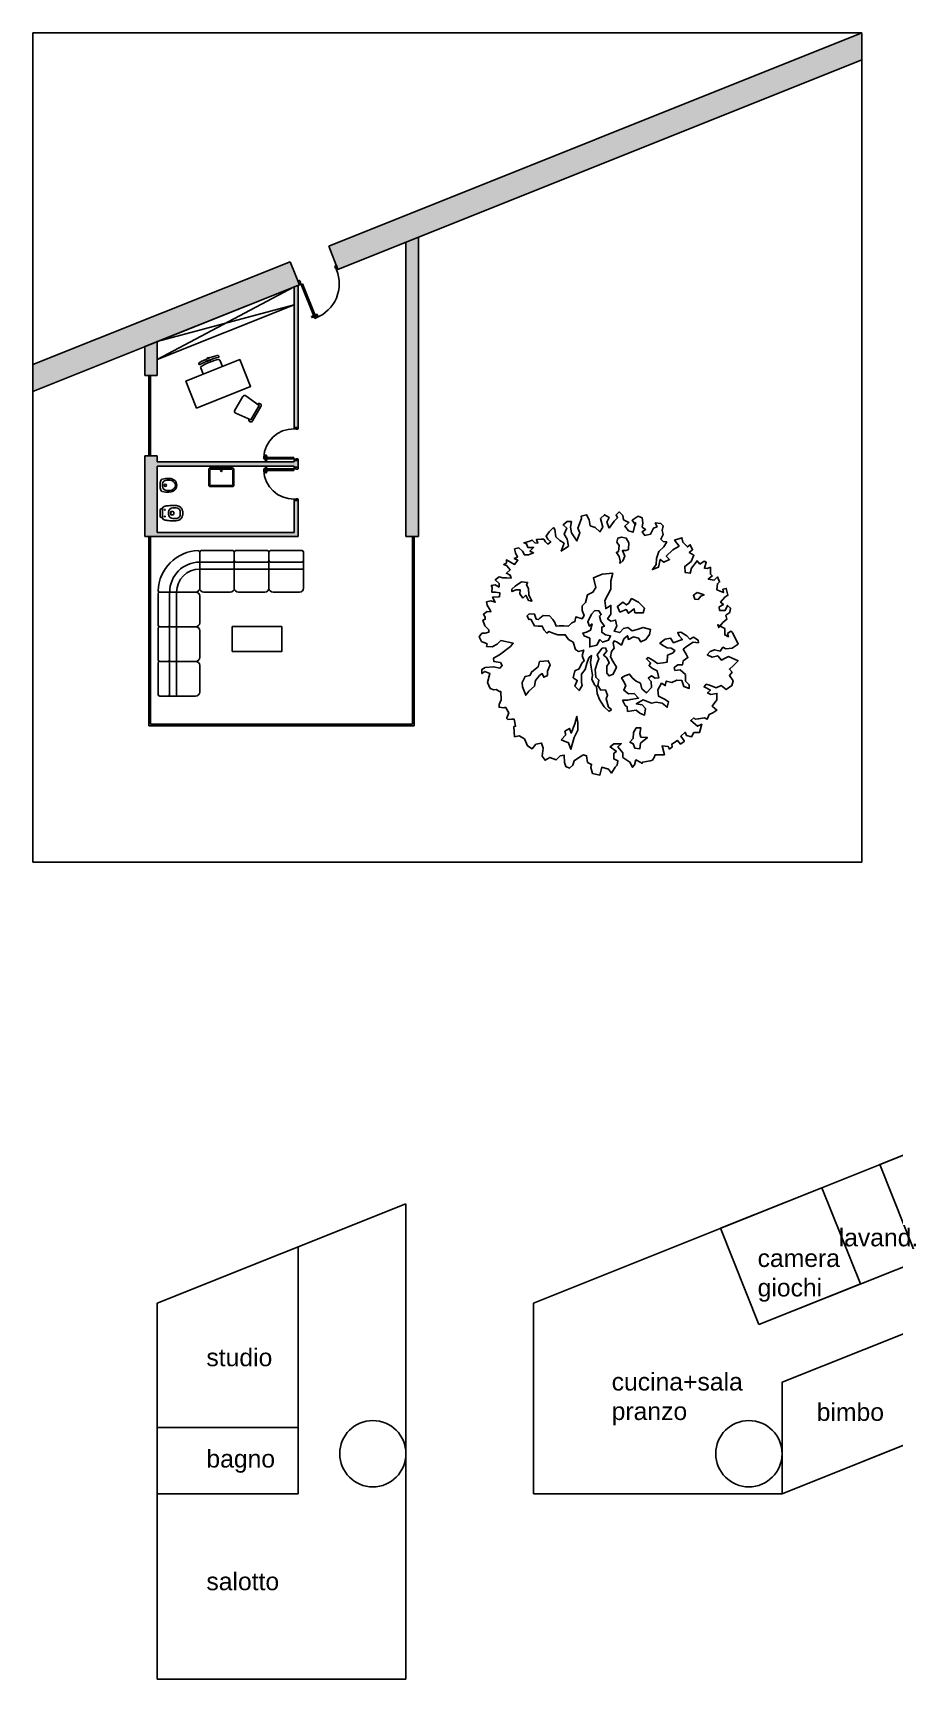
# Model space of a CAD drawing. Header units: millimetres. Extents: x -4534 to 16991, y -2575 to 14176.
# Drawn here: x 6319 to 8397, y 1613 to 5584 of the extents above; entities that cross this region are included whole.
import ezdxf

# ---------------------------------------------------------------- set-up
doc = ezdxf.new("R2010")
doc.units = ezdxf.units.MM
doc.layers.add('campitura', color=254, linetype='Continuous')
doc.layers.add('MURO', color=44, linetype='Continuous')
doc.styles.get("Standard").update_dxf_attribs({"font": 'arial.ttf'})

# ---------------------------------------------------------------- blocks, each defined once
blk = doc.blocks.new('SEDIA3')
blk.add_lwpolyline([(-0.206, 0.15, -0.946147), (-0.2, 0.25), (0.2, 0.25, -0.946147), (0.206, 0.15)], format="xyb")
blk.add_lwpolyline([(0.194, -0.25), (-0.194, -0.25, -0.447008), (-0.244, -0.194), (-0.2, 0.2), (0.2, 0.2), (0.244, -0.194, -0.447008)], format="xyb", close=True)

msp = doc.modelspace()

# ---------------------------------------------------------------- hatches: boundary and pattern name
at = {"layer": 'campitura'}
h = msp.add_hatch(color=256, dxfattribs=at)
h.dxf.hatch_style = 1
h.paths.add_polyline_path([(7249.3, 5091), (7219.3, 5079), (7219.3, 4368.9), (7249.3, 4368.9)])
h.paths.add_polyline_path([(6959.3, 4975), (6949.3, 4971), (6949.3, 4632.3), (6959.3, 4632.3)])
h.paths.add_polyline_path([(6959.3, 4455.7), (6949.3, 4455.7), (6949.3, 4378.9), (6619.3, 4378.9), (6619.3, 4368.9), (6959.3, 4368.9)])
h.paths.add_polyline_path([(6589.3, 4757), (6619.3, 4757), (6619.3, 4839), (6589.3, 4827)])
h.paths.add_polyline_path([(6619.3, 4564), (6589.3, 4564), (6589.3, 4368.9), (6619.3, 4368.9), (6619.3, 4539), (6949.3, 4539), (6949.3, 4536), (6959.3, 4536), (6959.3, 4552), (6949.3, 4552), (6949.3, 4549), (6619.3, 4549)])
at = {"layer": 'MURO'}
h = msp.add_hatch(color=256, dxfattribs=at)
h.dxf.hatch_style = 1
h.paths.add_polyline_path([(7032.9, 5069.1), (7055.2, 5013.4), (8319.3, 5519), (8319.3, 5583.6)])
h.paths.add_polyline_path([(6962.3, 4976.2), (6940, 5031.9), (6319.3, 4783.6), (6319.3, 4719)])

# ---------------------------------------------------------------- linework, layer by layer
for p, q in [((6319.3, 3583.6), (6319.3, 5583.6)), ((6319.3, 5583.6), (8319.3, 5583.6)), ((7032.9, 5069.1), (8319.3, 5583.6)), ((8319.3, 5583.6), (8319.3, 3583.6)), ((7055.2, 5013.4), (8319.3, 5519)), ((7249.3, 5091), (7055.2, 5013.4)), ((7249.3, 4368.9), (7249.3, 5091)), ((7055.2, 5013.4), (7032.9, 5069.1)), ((7219.3, 4368.9), (7219.3, 5079)), ((6319.3, 4783.6), (6940, 5031.9)), ((6962.3, 4976.2), (6940, 5031.9)), ((7047.8, 5019.8), (7048.5, 5021.5)), ((7049.2, 5016.4), (7047.8, 5019.8)), ((7048.5, 5021.5), (7051.5, 5022.7)), ((7050, 5016.8), (7049.2, 5016.4)), ((7051.9, 5012), (7050, 5016.8)), ((7051.5, 5022.7), (7055.2, 5013.4)), ((7055.2, 5013.4), (7051.9, 5012.1)), ((6319.3, 4719), (6962.3, 4976.2)), ((6962.3, 4976.2), (6589.3, 4827)), ((6619.3, 4795.9), (6949.3, 4971)), ((6949.3, 4632.3), (6949.3, 4971)), ((6961.6, 4986.7), (6958.6, 4985.5)), ((6958.6, 4985.5), (6962.3, 4976.2)), ((6959.3, 4632.3), (6959.3, 4975)), ((6963.2, 4986), (6961.6, 4986.7)), ((6962.3, 4976.2), (6965.6, 4977.6)), ((6964.6, 4982.6), (6963.2, 4986)), ((6963.7, 4982.3), (6964.6, 4982.6)), ((6965.6, 4977.6), (6963.7, 4982.3)), ((6966.3, 4977.2), (6970, 4978.7)), ((6999.2, 4895.2), (6966.3, 4977.2)), ((7002.8, 4896.7), (6970, 4978.7)), ((6619.3, 4795.9), (6949.3, 4927.9)), ((6619.3, 4839), (6949.3, 4927.9)), ((6992.1, 4898.2), (6991.7, 4899.3)), ((6991.8, 4899.5), (6994.5, 4901.2)), ((6992.1, 4898.2), (6992.6, 4897.1)), ((6992.8, 4897), (6996, 4897.7)), ((6994.8, 4901.1), (6996.1, 4897.9)), ((6995.5, 4900.6), (6995.1, 4900.5)), ((6995.7, 4902.5), (6996.1, 4902.6)), ((6997.7, 4897.5), (6995.7, 4902.5)), ((6996.2, 4898.7), (6995.8, 4898.5)), ((6996.1, 4902.6), (6998.1, 4897.7)), ((6998.1, 4897.7), (6997.7, 4897.5)), ((6997.7, 4897.5), (6997.9, 4897.6)), ((6999.2, 4895.2), (7002.8, 4896.7)), ((7000.3, 4904.3), (6999.9, 4904.2)), ((6999.9, 4904.2), (7001.9, 4899.2)), ((7002.3, 4899.4), (7000.3, 4904.3)), ((7001.7, 4903.1), (7002.1, 4903.3)), ((7001.9, 4903.9), (7003.2, 4900.7)), ((7001.9, 4899.2), (7002.3, 4899.4)), ((7005.2, 4904.9), (7002, 4904.2)), ((7002.3, 4899.4), (7002.1, 4899.3)), ((7002.5, 4901.2), (7002.9, 4901.4)), ((7006.2, 4902.3), (7003.4, 4900.6)), ((7005.8, 4903.7), (7005.4, 4904.8)), ((7005.8, 4903.7), (7006.3, 4902.6)), ((6589.3, 4827), (6589.3, 4757)), ((6589.3, 4827), (6589.3, 4757)), ((6619.3, 4839), (6619.3, 4757)), ((6589.3, 4757), (6619.3, 4757)), ((6599.3, 4757), (6599.3, 4564)), ((6603.3, 4757), (6603.3, 4564)), ((6959.3, 4632.3), (6949.3, 4632.3)), ((6949.3, 4632.3), (6949.3, 4628.7)), ((6949.3, 4628.7), (6954.3, 4628.7)), ((6954.3, 4628.7), (6954.3, 4627.9)), ((6954.3, 4627.9), (6958, 4627.9)), ((6958, 4627.9), (6959.3, 4629.1)), ((6959.3, 4629.1), (6959.3, 4632.3)), ((6589.3, 4564), (6589.3, 4368.9)), ((6619.3, 4564), (6589.3, 4564)), ((6619.3, 4549), (6619.3, 4564)), ((6619.3, 4564), (6619.3, 4549)), ((6619.3, 4549), (6949.3, 4549)), ((6619.3, 4539), (6949.3, 4539)), ((6619.3, 4539), (6619.3, 4378.9)), ((6876, 4556.1), (6876, 4560)), ((6876, 4560), (6948.7, 4560)), ((6876, 4556.1), (6948.7, 4556.1)), ((6876, 4531.9), (6876, 4528)), ((6876, 4531.9), (6948.7, 4531.9)), ((6876, 4528), (6948.7, 4528)), ((6878.7, 4560.6), (6884, 4560.6)), ((6878.7, 4560.6), (6878.7, 4560.3)), ((6878.7, 4560.1), (6878.7, 4560.6)), ((6884, 4560.1), (6878.7, 4560.1)), ((6884, 4556), (6878.7, 4556)), ((6878.7, 4556), (6878.7, 4555.6)), ((6878.7, 4555.6), (6878.7, 4555.8)), ((6878.7, 4555.6), (6884, 4555.6)), ((6878.7, 4532), (6878.7, 4532.4)), ((6878.7, 4532.4), (6878.7, 4532.2)), ((6878.7, 4532.4), (6884, 4532.4)), ((6884, 4532), (6878.7, 4532)), ((6878.7, 4527.9), (6878.7, 4527.5)), ((6884, 4527.9), (6878.7, 4527.9)), ((6878.7, 4527.5), (6878.7, 4527.7)), ((6878.7, 4527.5), (6884, 4527.5)), ((6880, 4565.3), (6879.4, 4562.1)), ((6880, 4550.8), (6879.4, 4554)), ((6880, 4537.2), (6879.4, 4534)), ((6883.1, 4561.9), (6879.6, 4561.9)), ((6883.1, 4554.2), (6879.6, 4554.2)), ((6883.1, 4533.8), (6879.6, 4533.8)), ((6881.3, 4565.4), (6880.2, 4565.4)), ((6881.3, 4550.7), (6880.2, 4550.7)), ((6881.3, 4537.3), (6880.2, 4537.3)), ((6880.3, 4561.4), (6880.3, 4561.9)), ((6880.3, 4554.7), (6880.3, 4554.2)), ((6880.3, 4533.3), (6880.3, 4533.8)), ((6880.3, 4526.6), (6880.3, 4526.1)), ((6881.3, 4565.4), (6882.5, 4565.4)), ((6881.3, 4550.7), (6882.5, 4550.7)), ((6881.3, 4537.3), (6882.5, 4537.3)), ((6882.4, 4561.4), (6882.4, 4561.9)), ((6882.4, 4554.7), (6882.4, 4554.2)), ((6882.4, 4533.3), (6882.4, 4533.8)), ((6882.4, 4526.6), (6882.4, 4526.1)), ((6882.7, 4565.3), (6883.2, 4562.1)), ((6882.7, 4550.8), (6883.2, 4554)), ((6882.7, 4537.2), (6883.2, 4534)), ((6884, 4560.6), (6884, 4560.1)), ((6884, 4555.6), (6884, 4556)), ((6884, 4532.4), (6884, 4532)), ((6884, 4527.5), (6884, 4527.9)), ((6948.7, 4556.1), (6948.7, 4560)), ((6948.7, 4531.9), (6948.7, 4528)), ((6949.3, 4552), (6949.3, 4555.6)), ((6949.3, 4555.6), (6954.3, 4555.6)), ((6949.3, 4549), (6949.3, 4552)), ((6959.3, 4552), (6949.3, 4552)), ((6949.3, 4536), (6949.3, 4539)), ((6949.3, 4536), (6949.3, 4532.5)), ((6959.3, 4536), (6949.3, 4536)), ((6949.3, 4532.5), (6954.3, 4532.5)), ((6954.3, 4555.6), (6954.3, 4556.4)), ((6954.3, 4556.4), (6958, 4556.4)), ((6954.3, 4532.5), (6954.3, 4531.6)), ((6954.3, 4531.6), (6958, 4531.6)), ((6958, 4556.4), (6959.3, 4555.2)), ((6958, 4531.6), (6959.3, 4532.8)), ((6959.3, 4555.2), (6959.3, 4552)), ((6959.3, 4536), (6959.3, 4552)), ((6959.3, 4532.8), (6959.3, 4536)), ((6631.9, 4495), (6631.9, 4490)), ((6642, 4505.1), (6650, 4505.1)), ((6663.1, 4495), (6663.1, 4490)), ((6880, 4522.7), (6879.4, 4525.9)), ((6883.1, 4526.1), (6879.6, 4526.1)), ((6881.3, 4522.6), (6880.2, 4522.6)), ((6881.3, 4522.6), (6882.5, 4522.6)), ((6882.7, 4522.7), (6883.2, 4525.9)), ((6642, 4479.9), (6650, 4479.9)), ((6949.3, 4455.7), (6949.3, 4459.3)), ((6949.3, 4459.3), (6954.3, 4459.3)), ((6949.3, 4378.9), (6949.3, 4455.7)), ((6959.3, 4455.7), (6949.3, 4455.7)), ((6954.3, 4460.2), (6958, 4460.2)), ((6954.3, 4459.3), (6954.3, 4460.2)), ((6958, 4460.2), (6959.3, 4458.9)), ((6959.3, 4458.9), (6959.3, 4455.7)), ((6959.3, 4368.9), (6959.3, 4455.7)), ((6646.6, 4428), (6646.6, 4422.9)), ((6651.3, 4428.5), (6651.3, 4422.4)), ((6651.3, 4428.5), (6651.3, 4422.4)), ((6652.3, 4429.5), (6656.9, 4429.5)), ((6652.3, 4429.5), (6656.9, 4429.5)), ((6652.3, 4427.5), (6652.3, 4423.4)), ((6652.3, 4421.4), (6656.9, 4421.4)), ((6652.3, 4421.4), (6656.9, 4421.4)), ((6656.7, 4438), (6664.8, 4438)), ((6656.7, 4412.8), (6664.8, 4412.8)), ((6658.9, 4427.5), (6658.9, 4425.4)), ((6658.9, 4423.4), (6658.9, 4425.4)), ((6674.9, 4428), (6674.9, 4422.9)), ((6589.3, 4368.9), (6619.3, 4368.9)), ((6599.3, 4368.9), (6599.3, 3912.4)), ((6603.3, 4368.9), (6603.3, 3916.4)), ((6949.3, 4378.9), (6619.3, 4378.9)), ((6959.3, 4368.9), (6619.3, 4368.9)), ((7249.3, 4368.9), (7219.3, 4368.9)), ((7235.3, 4368.9), (7235.3, 3916.4)), ((7239.3, 4368.9), (7239.3, 3912.4)), ((6721.6, 4331.2), (6721.6, 4244.6)), ((6801.2, 4335.1), (6725.5, 4335.1)), ((6805.1, 4311.2), (6805.1, 4331.2)), ((6809, 4335.1), (6884.8, 4335.1)), ((6888.7, 4331.2), (6888.7, 4311.2)), ((6892.6, 4335.1), (6968.4, 4335.1)), ((6972.3, 4331.2), (6972.3, 4311.2)), ((6721.6, 4307.3), (6801.2, 4307.3)), ((6721.6, 4290.6), (6972.3, 4290.6)), ((6805.1, 4311.2), (6805.1, 4244.6)), ((6809, 4307.3), (6884.8, 4307.3)), ((6888.7, 4311.2), (6888.7, 4244.6)), ((6892.6, 4307.3), (6968.4, 4307.3)), ((6972.3, 4311.2), (6972.3, 4244.6)), ((6621.3, 4155.2), (6621.3, 4231)), ((6625.2, 4234.9), (6711.8, 4234.9)), ((6649.1, 4155.2), (6649.1, 4234.9)), ((6721.6, 4161), (6721.6, 4225.1)), ((6731.3, 4234.9), (6795.4, 4234.9)), ((6814.9, 4234.9), (6879, 4234.9)), ((6898.5, 4234.9), (6962.5, 4234.9)), ((6621.3, 4071.6), (6621.3, 4147.4)), ((6625.2, 4151.3), (6645.2, 4151.3)), ((6645.2, 4151.3), (6711.8, 4151.3)), ((6649.1, 4071.6), (6649.1, 4147.4)), ((6721.6, 4077.5), (6721.6, 4141.5)), ((6621.3, 4063.8), (6621.3, 3988)), ((6645.2, 4067.7), (6625.2, 4067.7)), ((6645.2, 4067.7), (6711.8, 4067.7)), ((6649.1, 3988), (6649.1, 4063.8)), ((6721.6, 3993.9), (6721.6, 4058)), ((6625.2, 3984.1), (6645.2, 3984.1)), ((6645.2, 3984.1), (6711.8, 3984.1)), ((6599.3, 3912.4), (7239.3, 3912.4)), ((6603.3, 3916.4), (7235.3, 3916.4)), ((8319.3, 3583.6), (6319.3, 3583.6)), ((8222.8, 2798.4), (8315.7, 2566.3)), ((7219.3, 2759.9), (6619.3, 2519.9)), ((7219.3, 1613.3), (7219.3, 2759.9)), ((8733.5, 2733.4), (8070.8, 2468.3)), ((6959.3, 2059.8), (6959.3, 2655.9)), ((6619.3, 2519.9), (6619.3, 1613.3)), ((6619.3, 2219.9), (6959.3, 2219.9)), ((6959.3, 2059.8), (6619.3, 2059.8)), ((6619.3, 1613.3), (7219.3, 1613.3))]:
    msp.add_line(p, q)
for points in [[(6721.9, 4757.4), (6714.3, 4754.4), (6688.3, 4743.9), (6714.3, 4678.9), (6844.2, 4730.9), (6818.2, 4795.9)], [(8126.5, 2059.8), (8126.5, 2329.1), (8423.6, 2447.9), (8516.4, 2215.8)]]:
    msp.add_lwpolyline(points, close=True)
for points in [[(6724.1, 4778.6, 0.198912), (6724.1, 4775.5), (6730, 4760.7)], [(6776.5, 4779.2), (6770.5, 4794.1, 0.198912), (6768.4, 4796.3)]]:
    msp.add_lwpolyline(points, format="xyb")
for points in [[(6739, 4797.6), (6738.6, 4798.5)], [(6742.7, 4788.3), (6740.8, 4793)], [(6744.5, 4799.8), (6744.2, 4800.8)], [(6748.2, 4790.5), (6746.4, 4795.2)], [(6665.9, 3984.1), (6665.9, 4234.9)], [(6920, 4151.9), (6920, 4091.9), (6800, 4091.9), (6800, 4151.9), (6920, 4151.9)], [(7526.5, 2059.8), (7526.5, 2519.9), (8640.7, 2965.5), (8882.1, 2362), (8126.5, 2059.8), (7526.5, 2059.8)], [(8362.1, 2854.1), (8640.7, 2965.5), (8733.5, 2733.4), (8455, 2622), (8362.1, 2854.1)], [(8070.8, 2468.3), (7977.9, 2700.5), (8222.8, 2798.4), (8315.7, 2566.3), (8070.8, 2468.3)]]:
    msp.add_lwpolyline(points)
for points in [[(6746.8, 4534.3), (6800.8, 4534.3, -0.414214), (6803.8, 4531.3), (6803.8, 4492.3, -0.414214), (6800.8, 4489.3), (6746.8, 4489.3, -0.414214), (6743.8, 4492.3), (6743.8, 4531.3, -0.414214)], [(6749.3, 4531.8), (6798.3, 4531.8, -0.414214), (6801.3, 4528.8), (6801.3, 4494.8, -0.414214), (6798.3, 4491.8), (6749.3, 4491.8, -0.414214), (6746.3, 4494.8), (6746.3, 4528.8, -0.414214)], [(6626, 4418.6), (6626, 4432.2, -0.414214), (6630, 4436.3), (6632, 4436.3), (6632, 4437.2, -0.370925), (6635.9, 4441.6, -0.029083), (6646.1, 4443.4, -0.042203), (6661.1, 4444, -0.025293), (6665.3, 4443.5, -0.129271), (6671.4, 4442.2, -0.11011), (6676.5, 4438.6, -0.08956), (6679.7, 4432.7, -0.081181), (6680.9, 4425.4, -0.081181), (6679.7, 4418.1, -0.08956), (6676.5, 4412.3, -0.11011), (6671.4, 4408.7, -0.129271), (6665.3, 4407.3, -0.025293), (6661.1, 4406.9, -0.042203), (6646.1, 4407.4, -0.029083), (6635.9, 4409.3, -0.370925), (6632, 4413.6), (6632, 4414.6), (6630, 4414.6, -0.414214)]]:
    msp.add_lwpolyline(points, format="xyb", close=True)
at = {"color": 0, "linetype": 'ByBlock'}
for points in [[(7414.8, 4110.5), (7401.6, 4115.9), (7396.1, 4127.2), (7402.6, 4136.2), (7410.3, 4136.2), (7419.3, 4138.5), (7419.3, 4143.9), (7409.3, 4153.9), (7404.8, 4167.1), (7410.3, 4169.4), (7410.3, 4174.8), (7406.1, 4181.6), (7414.8, 4188.3), (7423.8, 4187.1), (7422.5, 4191.6), (7414.8, 4203.8), (7413.8, 4211.5), (7423.8, 4213.8), (7434.8, 4210.5), (7428.3, 4222.8), (7444.7, 4223.7), (7446, 4232.8), (7434.8, 4235), (7426.1, 4235), (7427, 4247.2), (7424.8, 4250.5), (7434.8, 4252.7), (7443.8, 4247.2), (7443.8, 4255.9), (7434.8, 4264.9), (7443.8, 4271.7), (7452.8, 4269.4), (7461.5, 4269.4), (7472.8, 4268.2), (7470.5, 4276.2), (7461.5, 4280.4), (7470.5, 4288.4), (7462.8, 4298.4), (7455, 4301.6), (7461.5, 4304.9), (7461.5, 4312.6), (7471.5, 4307.1), (7481.4, 4301.6), (7489.5, 4311.6), (7480.5, 4316.1), (7488.2, 4319.3), (7483.7, 4329.3), (7481.4, 4339.3), (7491.4, 4341.5), (7500.4, 4333.8), (7505, 4324.8), (7514.9, 4324.8), (7527.2, 4329.3), (7518.2, 4333.8), (7527.2, 4342.8), (7513.6, 4342.8), (7510.4, 4351.5), (7503.7, 4353.8), (7515.9, 4357.3), (7523.9, 4360.5), (7530.4, 4353.8), (7537.2, 4352.8), (7533.9, 4361.5), (7544.9, 4362.8), (7551.6, 4362.8), (7556.1, 4356), (7561.6, 4350.6), (7568.4, 4356), (7561.6, 4362.8), (7557.1, 4369.5), (7564.8, 4380.5), (7574.8, 4390.5), (7578.4, 4386), (7580.6, 4368.3), (7590.6, 4359.2), (7600.6, 4352.8), (7593.8, 4333.8), (7611.5, 4346.1), (7608.3, 4362.8), (7600.6, 4375), (7607, 4389.5), (7598.3, 4397.2), (7608.3, 4404.9), (7618.3, 4404.9), (7616, 4391.8), (7618.3, 4378.2), (7631.5, 4358.3), (7638.3, 4378.2), (7633.7, 4389.5), (7642.8, 4412.7), (7641.5, 4418.1), (7655, 4421.7), (7661.4, 4409.5), (7663.7, 4395), (7675.9, 4390.5), (7687.2, 4380.5), (7694, 4391.8), (7688.2, 4412.7), (7698.1, 4421.7), (7709.4, 4414.9), (7703.9, 4404), (7709.4, 4389.5)], [(7709.4, 4389.5), (7721.6, 4405.9), (7729.4, 4414), (7726.2, 4421.7), (7733.9, 4428.4), (7742.6, 4419.4), (7743.9, 4409.5), (7757.1, 4402.7), (7747.1, 4393.7), (7756.1, 4382.7), (7767, 4379.5), (7772.8, 4402.7), (7772.8, 4397.2), (7764.8, 4408.2), (7779.3, 4418.1), (7789.3, 4414), (7790.6, 4401.7), (7789.3, 4391.8), (7797.3, 4386), (7789.3, 4380.5), (7795.1, 4371.5), (7809.2, 4375), (7816, 4389.5), (7825, 4392.7), (7820.5, 4401.7), (7833.7, 4400.4), (7839.5, 4395), (7837.2, 4383.7), (7839.5, 4373.7), (7833.7, 4362.8), (7839.5, 4357.3), (7848.2, 4356), (7841.7, 4343.8), (7829.5, 4332.9), (7823.7, 4316.1), (7822.8, 4301.6), (7813.7, 4289.4), (7828.2, 4294.9), (7832.7, 4313.9), (7841.7, 4307.1), (7855, 4313.9), (7847.2, 4321.6), (7862.7, 4337), (7878.1, 4346.1), (7867.2, 4360.5), (7884.9, 4366), (7887.1, 4355.1), (7898.4, 4343.8), (7904.9, 4349.3), (7910.7, 4337), (7902.6, 4330.6), (7913.9, 4323.8), (7907.1, 4308.4), (7891.7, 4297.1), (7892.6, 4282.6), (7904.9, 4280.4), (7908.4, 4292.6), (7921.6, 4310.6), (7928.4, 4302.6), (7938.3, 4309.4), (7943.8, 4307.1), (7939.3, 4292.6), (7946.1, 4291.7), (7953.8, 4294.9), (7953.8, 4287.2), (7953.8, 4278.1), (7958.3, 4274), (7948.3, 4266.2), (7962.8, 4264), (7970.5, 4271.7), (7976, 4259.5), (7970.5, 4255), (7969.3, 4240.5), (7985, 4233.7), (7983.7, 4241.8), (7991.8, 4243.7), (7996, 4227.3), (7988.3, 4222.8), (7978.3, 4210.5), (7985, 4205.1), (7975.1, 4199.3), (7976, 4190.6), (7989.5, 4190.6), (7995, 4202.8), (8001.8, 4196.1), (8000.5, 4186.1), (7990.5, 4179.3), (7993.7, 4169.4), (7983.7, 4161.6), (7973.8, 4149.4), (7971.5, 4156.2), (7988.3, 4147.1), (7988.3, 4131.7), (7997.3, 4127.2), (7995, 4134.9), (8002.7, 4140.4), (8007.2, 4137.2), (8020.5, 4109.5), (8006, 4099.5), (7990.5, 4098.2), (7983.7, 4101.8), (7977.3, 4092.8), (7963.8, 4096), (7952.8, 4091.8), (7946.1, 4083.7), (7958.3, 4078.3), (7971.5, 4081.5), (7980.5, 4070.5), (7987.3, 4075), (7997.3, 4079.6), (8020.5, 4069.3), (8009.5, 4058.3), (7999.5, 4049.3), (8006, 4041.6), (7999.5, 4033.9), (8008.2, 4020.7), (8005, 4009.4), (7991.8, 4000.4), (7979.6, 4009.4), (7967.3, 4003.9), (7953.8, 4009.4), (7943.8, 4012.6), (7938.3, 4006.2), (7953.8, 3998.4), (7947, 3991.7), (7955.1, 3988.1), (7969.3, 3990.4), (7969.3, 3975), (7958.3, 3959.5), (7969.3, 3950.5), (7959.3, 3943.7), (7950.6, 3939.5), (7946.1, 3928.3), (7939.3, 3931.5), (7924.8, 3929.6), (7917.1, 3928.3), (7913.9, 3931.5), (7906.1, 3925.1), (7922.9, 3911.5), (7932.9, 3916.1), (7927.1, 3896.1), (7913.9, 3896.1), (7908.4, 3886.1), (7896.2, 3889.3), (7892.6, 3897.1), (7882.6, 3887.1), (7890.4, 3876.1), (7890.4, 3874.9), (7881.7, 3868.4), (7873.9, 3877.1), (7860.4, 3868.4), (7861.7, 3861.7), (7855, 3856.2), (7851.7, 3862.6), (7837.2, 3863.9), (7842.7, 3842.7), (7831.8, 3842.7), (7820.5, 3842.7), (7818.2, 3836.2), (7813.7, 3829.5), (7808.3, 3828.2), (7790.6, 3825), (7788.3, 3821.8), (7786, 3824), (7773.8, 3830.4), (7770.6, 3818.2), (7766.1, 3812.7), (7759.3, 3825), (7742.6, 3836.2), (7742.6, 3847.2), (7730.3, 3861.7), (7738.4, 3869.4), (7720.4, 3869.4), (7711.7, 3861.7), (7727.1, 3850.4), (7720.4, 3846.2), (7720.4, 3832.7), (7730.3, 3828.2), (7728.4, 3817.2), (7723.9, 3812.7), (7714.9, 3798.3), (7708.1, 3808.2), (7691.7, 3812.7), (7687.2, 3793.7), (7669.5, 3797.3), (7665, 3811.8), (7667.2, 3819.5), (7657.3, 3824), (7655, 3840.4), (7647.3, 3842.7), (7640.5, 3838.2), (7625.1, 3828.2), (7621.5, 3817.2), (7613.8, 3810.5), (7604.8, 3814), (7601.5, 3824), (7600.6, 3841.7), (7591.6, 3840.4), (7581.6, 3830.4), (7566.1, 3836.2), (7554.9, 3829.5), (7548.1, 3839.5), (7550.4, 3858.4), (7546.2, 3870.7), (7532.6, 3868.4), (7523.9, 3857.2), (7512.7, 3863.9), (7505, 3880.7), (7492.7, 3888.4), (7481.4, 3886.1), (7479.2, 3910.6), (7483.7, 3911.5), (7480.5, 3928.3), (7473.7, 3928.3), (7465, 3927.3), (7462.8, 3930.5), (7462.8, 3931.5), (7467, 3943.7), (7459.2, 3957.3), (7455, 3956), (7443.8, 3957.3), (7443.8, 3964), (7449.2, 3975), (7448.3, 3994.9), (7444.7, 3994.9), (7437, 4000.4), (7431.5, 3999.4), (7422.5, 4002.6), (7416.1, 4017.1), (7421.6, 4038.4), (7409.3, 4043.8), (7402.6, 4038.4), (7402.6, 4048.3), (7410.3, 4052.8), (7430.6, 4055.1), (7446, 4051.6), (7451.5, 4058.3), (7447, 4065.1), (7431.5, 4067.3), (7430.6, 4076), (7444.7, 4083.7), (7471.5, 4104), (7478.2, 4111.7), (7448.3, 4118.2), (7439.3, 4109.5), (7427, 4102.7), (7413.8, 4104), (7414.8, 4110.5)]]:
    msp.add_lwpolyline(points, dxfattribs=at)
for points in [[(7734.8, 4304), (7735.9, 4310.6), (7733.9, 4320.6), (7727, 4330.6), (7731.6, 4332.9), (7733.9, 4347.3), (7728.2, 4355), (7730.4, 4365.1), (7739.3, 4367.3), (7750.5, 4365.1), (7757.1, 4353.9), (7756, 4339.5), (7754.9, 4337.3), (7749.4, 4335), (7741.6, 4335), (7747.1, 4321.7), (7742.7, 4310.6)], [(7501.5, 4220.6), (7493.6, 4230.6), (7494.7, 4240.6), (7484.7, 4240.6), (7474.8, 4236.1), (7474.8, 4241.8), (7482.6, 4249.5), (7498.1, 4259.5), (7512.5, 4258.4), (7510.4, 4252.7), (7514.8, 4243.8), (7515.9, 4228.3), (7522.5, 4212.8), (7514.8, 4215.1), (7508.1, 4227.2)], [(7709.1, 3947.3), (7697, 3958.5), (7690.3, 3969.6), (7685.8, 3976.2), (7680.3, 3990.6), (7679.2, 4007.4), (7674.6, 4010.6), (7668, 4024.1), (7669.1, 4035), (7665.7, 4054), (7664.6, 4065.1), (7666.9, 4081.8), (7660.3, 4076.3), (7655.7, 4062.8), (7651.4, 4048.5), (7642.5, 4037.3), (7642.5, 4017.3), (7644.7, 4009.5), (7637, 3997.4), (7627, 4008.4), (7632.4, 4021.8), (7622.4, 4028.4), (7627, 4045.1), (7637, 4049.6), (7644.7, 4065.1), (7649.1, 4068.5), (7644.7, 4081.8), (7648, 4095.2), (7635.8, 4091.8), (7628.1, 4096.3), (7622.4, 4114.1), (7611.3, 4120.7), (7603.5, 4131.9), (7585.7, 4131.9), (7575.7, 4135.1), (7563.6, 4139.6), (7559, 4136.2), (7552.4, 4142.8), (7548.1, 4152.9), (7538, 4152.9), (7529.1, 4154), (7520.2, 4169.5), (7515.7, 4168.6), (7511.4, 4177.5), (7516.8, 4182.9), (7529.1, 4181.8), (7533.5, 4169.5), (7539.2, 4168.6), (7542.4, 4171.8), (7550.1, 4178.4), (7565.8, 4177.5), (7573.6, 4168.6), (7578, 4161.8), (7581.4, 4152.9), (7589.1, 4154), (7600.3, 4154), (7611.3, 4152.9), (7619.2, 4160.6), (7627, 4164), (7629, 4175.2), (7644.7, 4170.6), (7649.1, 4178.4), (7644.7, 4190.7), (7644.7, 4201.8), (7652.5, 4209.6), (7656.8, 4228.5), (7670.3, 4235.1), (7676.9, 4246.3), (7671.4, 4269.6), (7692.4, 4278.4), (7718.1, 4280.7), (7713.6, 4261.8), (7713.6, 4241.8), (7699.2, 4215.1), (7701.3, 4195.2), (7713.6, 4203), (7713.6, 4181.8), (7705.8, 4170.6), (7713.6, 4165.2), (7724.8, 4167.4), (7728, 4152.9), (7721.4, 4140.8), (7734.8, 4137.4), (7743.7, 4147.4), (7754.7, 4149.7), (7764.7, 4141.9), (7777, 4145.1), (7791.4, 4149.7), (7809.2, 4145.1), (7807.1, 4132.8), (7798.2, 4120.7), (7785.9, 4115), (7780.4, 4123.9), (7768.1, 4127.3), (7755.8, 4120.7), (7753.7, 4129.6), (7744.8, 4121.9), (7739.1, 4107.3), (7729.1, 4114.1), (7721.4, 4117.3), (7719.1, 4111.8), (7721.4, 4099.5), (7714.7, 4091.8), (7712.5, 4078.5), (7718.1, 4068.5), (7727, 4054), (7719.1, 4037.3), (7709.1, 4033), (7703.6, 4039.6), (7703.6, 4056.2), (7709.1, 4064), (7703.6, 4076.3), (7695.8, 4082.9), (7703.6, 4092.9), (7700.2, 4100.7), (7692.4, 4099.5), (7686.9, 4092.9), (7680.3, 4084), (7684.7, 4074), (7681.4, 4066.2), (7675.8, 4048.5), (7676.9, 4029.6), (7684.7, 4022.9), (7682.4, 4009.5), (7689.2, 3998.5), (7700.2, 3999.5), (7705.8, 3986.3), (7702.4, 3977.4), (7708.1, 3957.3), (7714.7, 3951.8)], [(7734.8, 4186.2), (7729.3, 4200.5), (7742.7, 4210.5), (7751.6, 4203.9), (7757.1, 4208.3), (7763.7, 4219.4), (7780.4, 4210.5), (7795, 4196.2), (7791.6, 4185), (7771.5, 4185), (7769.4, 4195), (7756, 4183.9), (7750.5, 4192.8)], [(7921.5, 4234), (7912.6, 4227.2), (7916, 4218.3), (7923.8, 4217.2), (7930.4, 4225.1), (7938.4, 4228.3)], [(7662.5, 4123.9), (7649.3, 4129.4), (7645.9, 4136.2), (7654.8, 4138.3), (7664.8, 4142.8), (7668.2, 4158.4), (7661.6, 4152.9), (7658.2, 4162.9), (7667.1, 4181.6), (7674.8, 4190.5), (7684.8, 4189.6), (7690.3, 4180.7), (7686, 4177.3), (7689.2, 4165), (7698.1, 4152.9), (7691.5, 4150.6), (7691.5, 4138.3), (7700.4, 4131.7), (7712.7, 4129.4), (7708.1, 4119.4), (7693.7, 4113.9), (7687.1, 4120.5), (7679.4, 4107.3), (7662.5, 4102.7)], [(7741.6, 3974), (7748.2, 3961.7), (7752.6, 3958.3), (7753.7, 3947.3), (7774.9, 3950.5), (7783.8, 3942.8), (7795, 3938.4), (7797, 3953.9), (7789.3, 3962.8), (7774.9, 3965.1), (7791.6, 3975.1), (7811.6, 3967.2), (7822.8, 3969.4), (7837.2, 3967.2), (7849.5, 3957.3), (7852.7, 3970.6), (7844.9, 3976), (7828.3, 3984), (7827.1, 3999.5), (7836, 4015), (7844.9, 4009.5), (7847.2, 4020.5), (7860.4, 4017.3), (7872.7, 4022.8), (7885, 4021.6), (7889.4, 4007.2), (7902.8, 4002.7), (7902.8, 4011.6), (7893.9, 4020.5), (7893.9, 4036.2), (7880.5, 4047.1), (7868.2, 4046.2), (7866.1, 4052.8), (7875, 4059.4), (7886, 4059.4), (7888.2, 4069.5), (7899.4, 4077.2), (7894.9, 4085), (7888.2, 4097.3), (7898.3, 4105), (7911.7, 4113.9), (7924.9, 4112.8), (7923.8, 4119.4), (7912.6, 4126.2), (7903.7, 4121.7), (7897.1, 4129.4), (7882.7, 4138.3), (7875, 4137.2), (7878.2, 4129.4), (7886, 4120.5), (7877.1, 4117.3), (7865, 4112.8), (7857.2, 4123.9), (7844.9, 4121.7), (7831.7, 4111.6), (7838.3, 4107.3), (7849.5, 4100.5), (7859.3, 4099.5), (7868.2, 4093.9), (7863.8, 4088.4), (7850.4, 4082.7), (7849.5, 4066.1), (7839.4, 4064), (7826, 4062.8), (7814.8, 4070.6), (7803.9, 4077.2), (7799.3, 4073.8), (7809.3, 4064), (7805.9, 4057.2), (7813.9, 4050.6), (7824.9, 4045.1), (7829.4, 4028.4), (7820.5, 4027.3), (7811.6, 4032.8), (7803.9, 4027.3), (7810.5, 4019.5), (7811.6, 4005), (7799.3, 3991.7), (7788.2, 4001.8), (7784.9, 4015), (7774.9, 4020.5), (7764.9, 4028.4), (7758.3, 4037.3), (7747.1, 4032.8), (7739.3, 4028.4), (7743.7, 4020.5), (7749.4, 4009.5), (7744.8, 3998.4), (7756, 3989.5), (7769.4, 3990.6), (7780.4, 3979.4), (7761.5, 3976), (7753.7, 3974)], [(7500.4, 4006.1), (7499.2, 4017.3), (7507, 4031.6), (7518.2, 4033.9), (7522.5, 4042.8), (7538, 4055.1), (7541.4, 4067.2), (7562.6, 4069.5), (7567, 4059.4), (7560.4, 4043.9), (7560.4, 4033.9), (7551.5, 4029.4), (7548.1, 4038.3), (7541.4, 4033.9), (7531.4, 4021.6), (7529.1, 4008.4), (7515.9, 3996.1), (7508.1, 3986.1)], [(7593.7, 3878.3), (7604.8, 3890.6), (7602.5, 3899.4), (7613.7, 3906.1), (7618.1, 3894.9), (7627, 3917.2), (7631.5, 3935), (7633.8, 3919.5), (7633.8, 3901.7), (7624.9, 3883.9), (7617.1, 3856.1), (7611.4, 3871.6)], [(7767.1, 3881.7), (7759.4, 3872.8), (7767.1, 3869.4), (7771.5, 3858.4), (7783.8, 3857.3), (7784.9, 3870.5), (7801.6, 3883.9), (7786.1, 3885.1), (7783.8, 3894), (7786.1, 3907.2), (7774.9, 3907.2), (7768.3, 3896)]]:
    msp.add_lwpolyline(points, close=True, dxfattribs=at)
for centre, radius in [((6965.8, 4977), 0.555), ((6773.8, 4527.7), 2), ((6948.7, 4555.6), 0.555), ((6948.7, 4532.5), 0.555), ((6638.7, 4492.5), 2.5), ((6637.6, 4433.5), 0.756), ((6637.6, 4417.4), 0.756), ((7139.3, 2156.9), 80), ((8046.5, 2156.9), 80)]:
    msp.add_circle(centre, radius)
for centre, radius, start, end in [((6970.1, 4978.7), 88.3, 291.7041, 22.2027), ((6991.9, 4899.3), 0.178, 121.5272, 201.8014), ((6991.9, 4899.3), 0.178, 121.5272, 201.8014), ((6992.7, 4897.1), 0.178, 201.8014, 282.0756), ((6992.7, 4897.1), 0.178, 201.8014, 282.0756), ((6994.6, 4901), 0.178, 21.8014, 121.5272), ((6994.6, 4901), 0.178, 21.8014, 121.5272), ((6995.1, 4901.5), 0.893, 291.8014, 21.8014), ((6995.9, 4897.8), 0.178, 282.0756, 21.8014), ((6996.6, 4897.9), 0.893, 21.8014, 111.8014), ((7001.4, 4904), 0.893, 201.8014, 291.8014), ((7002.1, 4904), 0.178, 102.0756, 201.8014), ((7002.1, 4904), 0.178, 102.0756, 201.8014), ((7002.8, 4900.4), 0.893, 111.8014, 201.8014), ((7003.3, 4900.8), 0.178, 201.8014, 301.5272), ((7005.2, 4904.7), 0.178, 21.8014, 102.0756), ((7005.2, 4904.7), 0.178, 21.8014, 102.0756), ((7006.1, 4902.5), 0.178, 301.5272, 21.8014), ((7006.1, 4902.5), 0.178, 301.5272, 21.8014), ((6794.4, 4667), 141.8, 102.46, 121.4281), ((6764.8, 4802.7), 3.01, 329.9048, 109.0558), ((6722.3, 4785.7), 3.01, 114.5471, 253.698), ((6794.4, 4667), 136.8, 101.387, 122.2158), ((6794.4, 4667), 131.8, 101.387, 122.2158), ((6794.4, 4667), 142.8, 110.5978, 113.005), ((6948.5, 4556.1), 72.6, 89.3802, 176.9413), ((6948.5, 4531.9), 72.6, 183.0587, 270.6198), ((6879.6, 4562.1), 0.178, 170.2742, 270), ((6879.4, 4561.4), 0.893, 270, 0), ((6879.4, 4554.7), 0.893, 0, 90), ((6879.6, 4554.1), 0.178, 90, 189.7258), ((6879.6, 4534), 0.178, 170.2742, 270), ((6879.4, 4533.3), 0.893, 270, 360), ((6879.4, 4526.6), 0.893, 360, 90), ((6880.2, 4565.3), 0.178, 90, 170.2742), ((6880.2, 4565.3), 0.178, 90, 170.2742), ((6880.2, 4550.9), 0.178, 189.7258, 270), ((6880.2, 4550.9), 0.178, 189.7258, 270), ((6880.2, 4537.2), 0.178, 90, 170.2742), ((6880.2, 4537.2), 0.178, 90, 170.2742), ((6883.3, 4561.4), 0.893, 180, 270), ((6883.3, 4554.7), 0.893, 90, 180), ((6883.3, 4533.3), 0.893, 180, 270), ((6883.3, 4526.6), 0.893, 90, 180), ((6882.5, 4565.3), 0.178, 9.7258, 90), ((6882.5, 4565.3), 0.178, 9.7258, 90), ((6882.5, 4550.9), 0.178, 270, 350.2742), ((6882.5, 4550.9), 0.178, 270, 350.2742), ((6882.5, 4537.2), 0.178, 9.7258, 90), ((6882.5, 4537.2), 0.178, 9.7258, 90), ((6883.1, 4562.1), 0.178, 270, 9.7258), ((6883.1, 4562.1), 0.178, 270, 9.7258), ((6883.1, 4554.1), 0.178, 350.2742, 90), ((6883.1, 4554.1), 0.178, 350.2742, 90), ((6883.1, 4534), 0.178, 270, 9.7258), ((6883.1, 4534), 0.178, 270, 9.7258), ((6672.6, 4492.5), 46.6, 165.3309, 194.6691), ((6633, 4501.8), 6.06, 104.6866, 155.6482), ((6645.7, 4442.7), 66.5, 88.5721, 102.3405), ((6642, 4495), 10.1, 90, 180), ((6642, 4490), 10.1, 180, 270), ((6647.5, 4488.3), 20.9, 33.4814, 90.4716), ((6647, 4487.7), 17.7, 24.5032, 80.108), ((6647, 4497.3), 17.7, 279.892, 335.4968), ((6643.2, 4492.5), 22.9, 359.9997, 18.5643), ((6643.2, 4492.5), 22.9, 341.4357, 0.0003), ((6879.6, 4526), 0.178, 90, 189.7258), ((6880.2, 4522.8), 0.178, 189.7258, 270), ((6880.2, 4522.8), 0.178, 189.7258, 270), ((6882.5, 4522.8), 0.178, 270, 350.2742), ((6882.5, 4522.8), 0.178, 270, 350.2742), ((6883.1, 4526), 0.178, 350.2742, 90), ((6883.1, 4526), 0.178, 350.2742, 90), ((6633, 4483.2), 6.06, 204.3518, 255.3134), ((6645.7, 4542.3), 66.5, 257.6595, 271.4279), ((6647.5, 4496.8), 20.9, 269.5284, 326.5186), ((6726.9, 4425.4), 95.4, 174.1181, 185.8819), ((6656.7, 4428), 10.1, 90, 180), ((6656.7, 4422.9), 10.1, 180, 270), ((6652.3, 4428.5), 1.01, 90, 180), ((6652.3, 4428.5), 1.01, 90, 180), ((6652.3, 4422.4), 1.01, 180, 270), ((6652.3, 4422.4), 1.01, 180, 270), ((6653.3, 4427.5), 1.01, 90, 180), ((6653.3, 4423.4), 1.01, 180, 270), ((6656.9, 4427.5), 2.02, 0, 90), ((6656.9, 4423.4), 2.02, 270, 0), ((6664.8, 4428), 10.1, 0, 90), ((6664.8, 4422.9), 10.1, 270, 0), ((6721.6, 4234.9), 100.3, 91.8625, 178.1375), ((6717.7, 4331.2), 3.9, 0, 80.5452), ((6725.5, 4331.2), 3.9, 90, 180), ((6801.2, 4331.2), 3.9, 0, 90), ((6809, 4331.2), 3.9, 90, 180), ((6884.8, 4331.2), 3.9, 0, 90), ((6892.6, 4331.2), 3.9, 90, 180), ((6968.4, 4331.2), 3.9, 0, 90), ((6721.6, 4234.9), 72.4, 90, 180), ((6721.6, 4234.9), 55.7, 90, 180), ((6801.2, 4311.2), 3.9, 270, 0), ((6809, 4311.2), 3.9, 180, 270), ((6884.8, 4311.2), 3.9, 270, 0), ((6892.6, 4311.2), 3.9, 180, 270), ((6968.4, 4311.2), 3.9, 270, 0), ((6625.2, 4238.8), 3.9, 189.4548, 270), ((6625.2, 4231), 3.9, 90, 180), ((6711.8, 4244.6), 9.75, 270, 0), ((6711.8, 4225.1), 9.75, 0, 90), ((6731.3, 4244.6), 9.75, 180, 270), ((6795.4, 4244.6), 9.75, 270, 0), ((6814.9, 4244.6), 9.75, 180, 270), ((6879, 4244.6), 9.75, 270, 0), ((6898.5, 4244.6), 9.75, 180, 270), ((6962.5, 4244.6), 9.75, 270, 0), ((6625.2, 4155.2), 3.9, 180, 270), ((6625.2, 4147.4), 3.9, 90, 180), ((6645.2, 4155.2), 3.9, 270, 0), ((6645.2, 4147.4), 3.9, 0, 90), ((6711.8, 4161), 9.75, 270, 0), ((6711.8, 4141.5), 9.75, 0, 90), ((6625.2, 4071.6), 3.9, 180, 270), ((6625.2, 4063.8), 3.9, 90, 180), ((6645.2, 4071.6), 3.9, 270, 0), ((6645.2, 4063.8), 3.9, 0, 90), ((6711.8, 4077.5), 9.75, 270, 0), ((6711.8, 4058), 9.75, 0, 90), ((6625.2, 3988), 3.9, 180, 270), ((6645.2, 3988), 3.9, 270, 0), ((6711.8, 3993.9), 9.75, 270, 0)]:
    msp.add_arc(centre, radius, start, end)

# ---------------------------------------------------------------- block references
at = {"xscale": -99.9956947928189, "yscale": 99.99569479281891, "zscale": 99.99569479281891, "rotation": 240.0482232788919}
msp.add_blockref('SEDIA3', (6837.7, 4677.8), dxfattribs=at)

# ---------------------------------------------------------------- texts
at = {"attachment_point": 1}
for s, insert, char_height in [('lavand.', (8263.1, 2699.7), 42.65), ('camera\\Pgiochi', (8067.6, 2649.9), 42.65), ('studio', (6737.8, 2410.5), 42.65), ('cucina+sala pranzo', (7715.5, 2351.9), 42.649), ('bimbo', (8210.2, 2278.8), 42.65), ('bagno', (6737.8, 2166.2), 42.65), ('salotto', (6737.8, 1870.3), 42.65)]:
    msp.add_mtext_dynamic_manual_height_columns(s, width=137.167, gutter_width=12.5, heights=[0], dxfattribs=dict(at, insert=insert, char_height=char_height))

doc.saveas('drawing.dxf')
